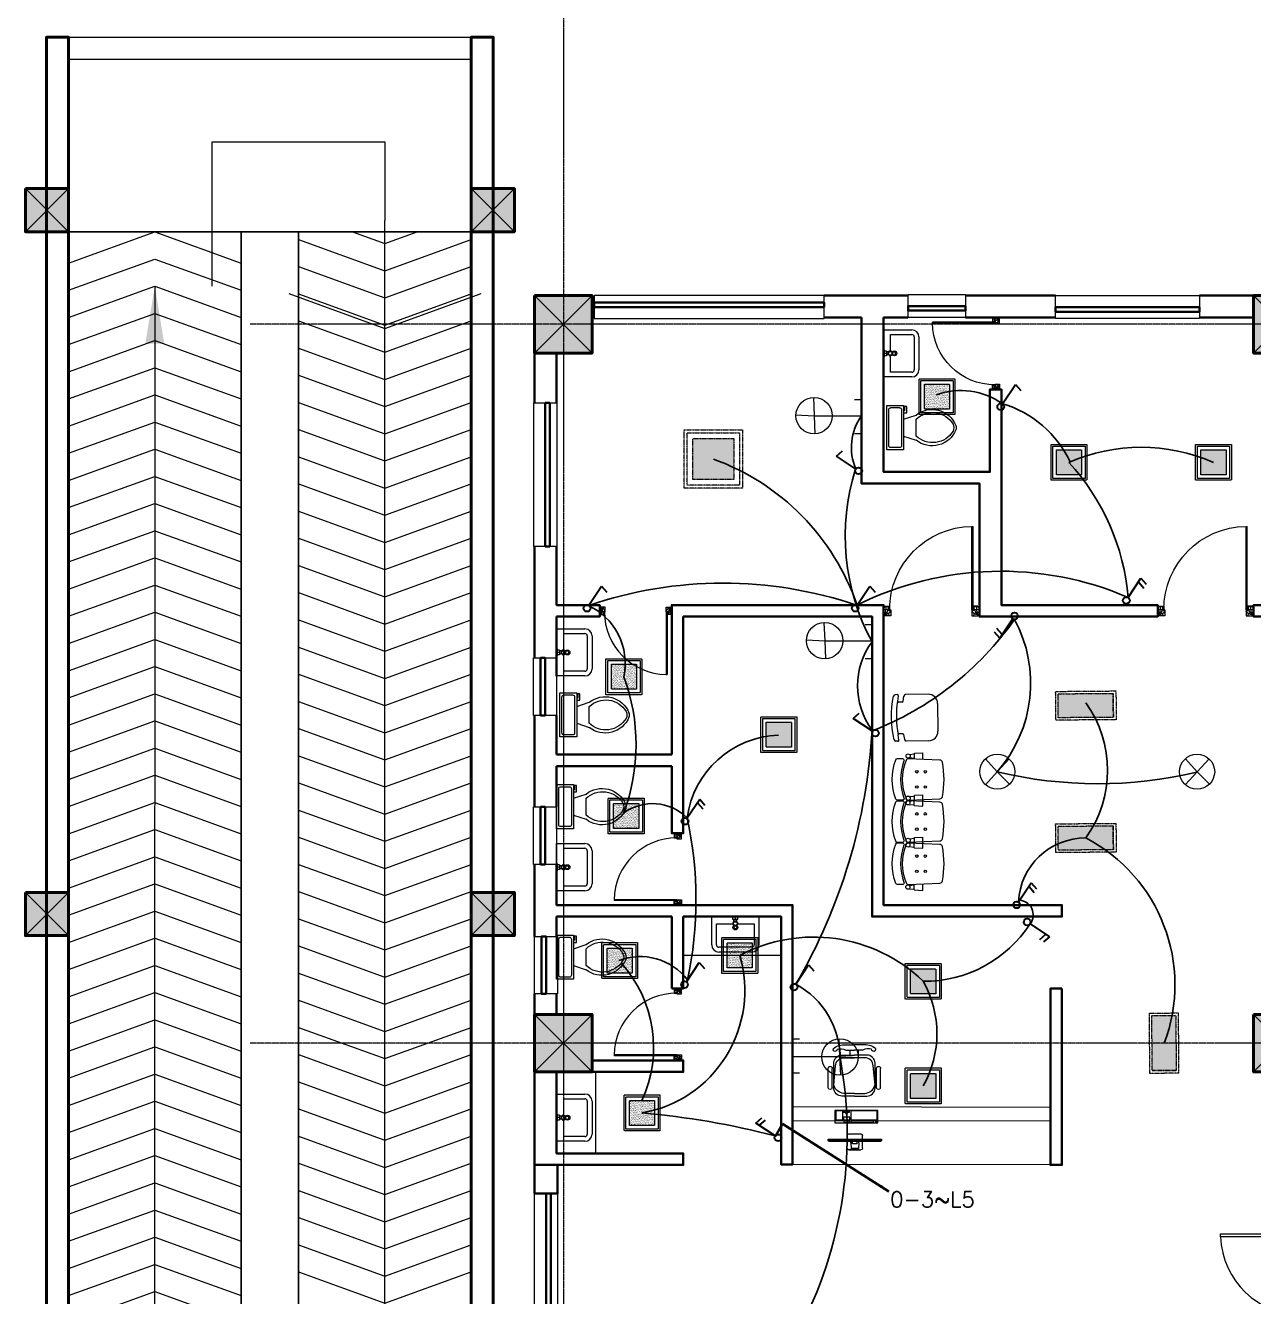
# Model space of a CAD drawing. Header units: millimetres. Extents: x 2402294 to 3337895, y 3394997 to 3969149.
# Drawn here: x 2431779 to 2444590, y 3901981 to 3915243 of the extents above; entities that cross this region are included whole.
import ezdxf

# ---------------------------------------------------------------- set-up
doc = ezdxf.new("R2010")
doc.units = ezdxf.units.MM
doc.header["$MEASUREMENT"] = 0
doc.linetypes.add('CENTER', pattern=[2, 1.25, -0.25, 0.25, -0.25])
for name, color, linetype, lineweight in [('0newfurnture', 30, 'Continuous', 15), ('centreline', 52, 'CENTER', 5), ('Column-0.5', 14, 'Continuous', 50), ('conduit Light & fan City', 30, 'Continuous', 5), ('Dimension- 0.15', 114, 'Continuous', 15), ('door', 41, 'Continuous', 5), ('Door Opening-0.09', 253, 'Continuous', 9), ('Furniture Hospital-0.09', 44, 'Continuous', 9), ('Hatch', 9, 'Continuous', 9), ('hatch-1', 53, 'Continuous', 15), ('Sill Level', 140, 'Continuous', 20), ('stairs', 6, 'Continuous', 25), ('Switches', 173, 'Continuous', 15), ('WALL 0.2', 7, 'Continuous', 20), ('wall 0.4', 7, 'Continuous', 40), ('Wall-0.5', 7, 'Continuous', 50), ('WINDOW', 152, 'Continuous', 30), ('Windows Plan', 152, 'Continuous', 35)]:
    doc.layers.add(name, color=color, linetype=linetype, lineweight=lineweight)
for name, color, linetype in [('1 x 4 recessed', 80, 'CENTER'), ('2 x 11 recessed', 60, 'CENTER'), ('ceilling fan', 3, 'Continuous'), ('emergencylight', 1, 'Continuous'), ('thrtywpanel', 7, 'Continuous'), ('wire powered ups', 3, 'Continuous'), ('Wires', 1, 'Continuous')]:
    doc.layers.add(name, color=color, linetype=linetype)
doc.styles.add('romans', font='romans.shx')
doc.styles.get("Standard").update_dxf_attribs({"font": 'arial.ttf'})
doc.dimstyles.get("Standard").update_dxf_attribs({"dimtxt": 500, "dimasz": 100, "dimexe": 100, "dimexo": 200, "dimgap": 0.09, "dimtad": 0, "dimtoh": 1, "dimdec": 0, "dimzin": 0, "dimdsep": 46, "dimtxsty": 'Standard', "dimblk": 'DOT', "dimcen": 0, "dimclrd": 256, "dimclre": 256, "dimclrt": 256, "dimadec": 0, "dimazin": 0, "dimtfac": 1, "dimtdec": 0, "dimtofl": 0, "dimtmove": 0, "dimatfit": 3, "dimfxl": 1, "dimtolj": 1, "dimtzin": 0, "dimlwd": -1, "dimlwe": -1, "dimarcsym": 1})

# ---------------------------------------------------------------- blocks, each defined once
blk = doc.blocks.new('MAIN DOOR')
at = {"layer": 'door', "ltscale": 1000}
for points in [[(2313.47, 188.53), (2347.4, 188.53), (2347.4, 187.28), (2313.47, 187.28)], [(2381.32, 188.53), (2348.88, 188.53), (2348.88, 187.28), (2381.32, 187.28)]]:
    blk.add_lwpolyline(points, close=True, dxfattribs=at)
for points in [[(2346.08, 190.6), (2346.08, 188.53)], [(2348.88, 188.12), (2347.4, 188.12), (2347.4, 188.53), (2346.08, 188.53), (2346.08, 190.6), (2350.2, 190.6)], [(2347.4, 188.12), (2348.88, 188.12), (2348.88, 188.53), (2350.2, 188.53), (2350.2, 190.6), (2346.08, 190.6)], [(2350.2, 190.6), (2350.2, 188.53)], [(2313.41, 120.66), (2347.33, 120.66), (2347.33, 121.91), (2313.41, 121.91), (2313.41, 120.66)], [(2348.82, 121.07), (2347.33, 121.07), (2347.33, 120.66), (2346.01, 120.66), (2346.01, 118.6), (2350.14, 118.6)], [(2347.33, 121.07), (2348.82, 121.07), (2348.82, 120.66), (2350.14, 120.66), (2350.14, 118.6), (2346.01, 118.6)], [(2346.01, 118.6), (2346.01, 120.66)], [(2381.26, 120.66), (2348.82, 120.66), (2348.82, 121.91), (2381.26, 121.91), (2381.26, 120.66)], [(2350.14, 118.6), (2350.14, 120.66)]]:
    blk.add_lwpolyline(points, dxfattribs=at)
at = {"layer": 'Door Opening-0.09', "ltscale": 1000}
for centre, radius, start, end in [((2347.4, 188.53), 33.94, 182.1168, 357.8826), ((2347.33, 120.66), 33.95, 2.1167, 177.8826)]:
    blk.add_arc(centre, radius, start, end, dxfattribs=at)
at = {"layer": 'WINDOW', "ltscale": 5}
blk.add_line((2350.14, 190.6), (2350.14, 190.6), dxfattribs=at)
blk = doc.blocks.new("door 3'3")
at = {"layer": 'door'}
for p, q in [((82769.36, -31237.4), (82769.36, -31203.37)), ((82769.84, -31203.37), (82769.36, -31203.37)), ((82769.84, -31237.4), (82769.84, -31203.37))]:
    blk.add_line(p, q, dxfattribs=at)
at = {"layer": 'door', "ltscale": 80}
for points in [[(82769.84, -31239.84), (82767.36, -31239.84), (82767.36, -31239.37), (82766.88, -31239.37), (82766.88, -31236.38), (82767.36, -31236.38), (82767.36, -31235.91), (82769.36, -31235.91), (82769.36, -31237.4), (82769.84, -31237.4)], [(82802.93, -31239.84), (82805.41, -31239.84), (82805.41, -31239.37), (82805.88, -31239.37), (82805.88, -31236.38), (82805.41, -31236.38), (82805.41, -31235.91), (82803.4, -31235.91), (82803.4, -31237.4), (82802.93, -31237.4)]]:
    blk.add_lwpolyline(points, close=True, dxfattribs=at)
blk.add_arc((82769.36, -31237.4), 34.04, 0, 89.2047, dxfattribs=at)
at = {"layer": 'Hatch'}
for centre, radius, start, end in [((82768.07, -31239.12), 3.04, 64.8198, 103.5348), ((82757.2, -31236.2), 10.64, 342.6842, 1.6014), ((82764.36, -31235.92), 4.57, 311.0325, 0.2101), ((82804.7, -31239.12), 3.04, 76.4652, 115.1802), ((82808.41, -31235.92), 4.57, 179.7899, 228.9675), ((82815.57, -31236.2), 10.64, 178.3986, 197.3158), ((82767.7, -31239.85), 2.68, 36.7582, 107.5329), ((82767.27, -31240.34), 1.96, 14.7681, 101.3525), ((82767.3, -31236.13), 3.25, 271.0473, 321.5319), ((82805.07, -31239.85), 2.68, 72.4671, 143.2418), ((82805.47, -31236.13), 3.25, 218.4681, 268.9527), ((82805.49, -31240.34), 1.96, 78.6475, 165.2319)]:
    blk.add_arc(centre, radius, start, end, dxfattribs=at)
blk = doc.blocks.new('Toilet - top')
at = {"layer": 'Furniture Hospital-0.09'}
for p, q in [((9.5, -6), (9.5, -2)), ((-10, -8.5), (-8, -8.5)), ((-10, -9.5), (-10, -8.5)), ((-7, -9.5), (-10, -9.5)), ((-8, -8.5), (-8, -8)), ((-7, -8), (-7, -9.5)), ((-4, -8), (-6, -14)), ((4, -8), (6, -14)), ((4, -14), (-4, -14))]:
    blk.add_line(p, q, dxfattribs=at)
blk.add_lwpolyline([(10.5, -8), (10.5, 0), (-10.5, 0), (-10.5, -8)], close=True, dxfattribs=at)
for points in [[(-9.5, -2), (-9.5, -6)], [(8.5, -1), (-8.5, -1)], [(-8.5, -7), (8.5, -7)]]:
    blk.add_lwpolyline(points, dxfattribs=at)
for centre, radius, start, end in [((-8.62, -1.88), 0.884, 81.8699, 188.1301), ((-8.62, -6.12), 0.884, 171.8699, 278.1301), ((8.62, -1.88), 0.884, 351.8699, 98.1301), ((8.62, -6.12), 0.884, 261.8699, 8.1301), ((3.52, -21.58), 12.17, 141.46911, 247.97143), ((4.2, -21.82), 11.33, 136.36773, 238.94682), ((-3.52, -21.58), 12.17, 292.02843, 38.53071), ((-4.2, -21.82), 11.33, 301.05301, 43.63209), ((0, -27.88), 4, 245.73182, 294.26817), ((0, -29), 4, 254.86053, 285.13947)]:
    blk.add_arc(centre, radius, start, end, dxfattribs=at)
blk = doc.blocks.new('TAP')
at = {"layer": 'Furniture Hospital-0.09', "linetype": 'Continuous'}
for p, q in [((0, 38), (0, -38)), ((5, 38), (0, 38)), ((5, 38), (5, -38)), ((30, 25), (5, 25)), ((30, 0), (5, 0)), ((30, 25), (30, -25)), ((56, 16), (30, 16)), ((51, 7), (48, 8)), ((59, 19), (57, 22)), ((73, 24), (73, 27)), ((88, 20), (89, 22)), ((97, 15), (125, 12)), ((97, 8), (100, 9)), ((5, -38), (0, -38)), ((30, -25), (5, -25)), ((56, -16), (30, -16)), ((51, -8), (48, -9)), ((60, -20), (58, -22)), ((74, -24), (74, -27)), ((88, -19), (90, -22)), ((97, -7), (100, -8)), ((97, -15), (125, -12))]:
    blk.add_line(p, q, dxfattribs=at)
for radius in [21.2, 19.7]:
    blk.add_circle((74, 0), radius, dxfattribs=at)
for centre, radius, start, end in [((74, 0), 27.2, 163.0512, 199.0512), ((74, 0), 24.2, 127.0512, 163.0512), ((74, 0), 27.2, 91.0512, 127.0512), ((74, 0), 24.2, 55.0512, 91.0512), ((74, 0), 27.2, 19.0512, 55.0512), ((74, 0), 24.2, 343.0512, 19.0512), ((95, 0), 32.6, 337.45, 22.55), ((74, 0), 24.2, 199.0512, 235.0512), ((74, 0), 27.2, 235.0512, 271.0512), ((74, 0), 24.2, 271.0512, 307.0512), ((74, 0), 27.2, 307.0512, 343.0512)]:
    blk.add_arc(centre, radius, start, end, dxfattribs=at)
blk = doc.blocks.new('A$C2C054FB4')
at = {"layer": 'Furniture Hospital-0.09'}
for p, q in [((-375, -169), (-375, 181)), ((-325, -169), (-325, 181)), ((-300, 256), (0, 256)), ((-300, 206), (-75, 206)), ((-75, 206), (-75, 30)), ((0, 256), (0, -244)), ((-75, -18), (-75, -194)), ((-75, -194), (-300, -194)), ((0, -244), (-300, -244))]:
    blk.add_line(p, q, dxfattribs=at)
at = {"layer": 'Furniture Hospital-0.09', "ltscale": 30}
blk.add_circle((-115, 6), 26, dxfattribs=at)
at = {"layer": 'Furniture Hospital-0.09'}
for centre, radius, start, end in [((-300, 181), 75, 90, 180), ((-300, 181), 25, 90, 180), ((-300, -169), 75, 180, 270), ((-300, -169), 25, 180, 270)]:
    blk.add_arc(centre, radius, start, end, dxfattribs=at)
at = {"layer": 'Furniture Hospital-0.09', "rotation": 180}
blk.add_blockref('TAP', (0, 6), dxfattribs=at)
blk = doc.blocks.new('_Dot')
at = {"color": 0, "linetype": 'ByBlock', "lineweight": -2}
blk.add_line((-0.5, 0), (-1, 0), dxfattribs=at)
at = {"color": 0, "linetype": 'ByBlock', "lineweight": -3, "const_width": 0.5}
blk.add_lwpolyline([(-0.25, 0, 1), (0.25, 0, 1)], format="xyb", close=True, dxfattribs=at)
blk = doc.blocks.new('2ft column')
at = {"layer": 'Hatch', "ltscale": 5}
h = blk.add_hatch(color=256, dxfattribs=at)
h.dxf.hatch_style = 1
h.paths.add_polyline_path([(2207385, 4176559), (2207985, 4176559), (2207985, 4175959), (2207385, 4175959)])
at = {"layer": 'Column-0.5', "ltscale": 5}
blk.add_lwpolyline([(2207385, 4176559), (2207985, 4176559), (2207985, 4175959), (2207385, 4175959)], close=True, dxfattribs=at)
at = {"layer": 'Defpoints', "ltscale": 5}
for points in [[(2207985, 4176559), (2207385, 4175959)], [(2207985, 4175959), (2207385, 4176559)]]:
    blk.add_lwpolyline(points, dxfattribs=at)
blk = doc.blocks.new('main grid')
at = {"layer": 'centreline', "ltscale": 5}
for p, q in [((2518911, 4018930), (2518911, 3987284)), ((2559988, 4011172), (2515645, 4011172)), ((2559988, 4003672), (2515645, 4003672))]:
    blk.add_line(p, q, dxfattribs=at)
at = {"layer": 'Hatch'}
for p in [(311226, -165087), (318726, -165087), (311226, -172587), (318726, -172587)]:
    blk.add_blockref('2ft column', p, dxfattribs=at)
blk = doc.blocks.new('BANCAS')
at = {"layer": 'Furniture Hospital-0.09'}
for p, q in [((-0.236, -0.247), (-0.314, -0.247)), ((-0.309, -0.347), (-0.314, -0.247)), ((0.314, -0.25), (0.236, -0.25)), ((0.309, -0.35), (0.314, -0.25)), ((-0.241, -0.347), (-0.309, -0.347)), ((-0.294, -0.405), (-0.3, -0.347)), ((-0.256, -0.405), (-0.25, -0.347)), ((0.309, -0.35), (0.241, -0.35)), ((0.256, -0.409), (0.25, -0.35)), ((0.294, -0.409), (0.3, -0.35))]:
    blk.add_line(p, q, dxfattribs=at)
blk.add_lwpolyline([(0.227, -0.048, 0.346546), (0.203, -0.019, 0.095695), (-0.203, -0.019, 0.346546), (-0.227, -0.048), (-0.244, -0.417, 0.318973), (-0.225, -0.447, 0.193005), (0.225, -0.447, 0.318973), (0.244, -0.417)], format="xyb", close=True, dxfattribs=at)
blk.add_lwpolyline([(-0.245, -0.522), (-0.245, -0.489, -0.522832), (-0.218, -0.471, 0.18), (0.218, -0.471, -0.522832), (0.245, -0.489), (0.245, -0.547, -0.306573), (0.232, -0.565, -0.192782), (-0.232, -0.565, -0.306573), (-0.245, -0.547), (-0.245, -0.504)], format="xyb", dxfattribs=at)
for centre, radius in [((-0.09, -0.22), 0.015), ((0.09, -0.22), 0.015), ((-0.275, -0.422), 0.025), ((-0.09, -0.32), 0.015), ((0.09, -0.32), 0.015), ((0.275, -0.425), 0.025)]:
    blk.add_circle(centre, radius, dxfattribs=at)
blk = doc.blocks.new('A$C72AE6952')
at = {"ltscale": 20, "xscale": 800, "yscale": 800, "zscale": 800, "row_count": 1, "column_count": 3, "row_spacing": 0, "column_spacing": 440.0000000000001}
blk.add_blockref('BANCAS', (-440, 0), dxfattribs=at)
blk = doc.blocks.new('BCHAIR')
at = {"layer": 'Furniture Hospital-0.09'}
for p, q in [((-0.15, 0), (0.15, 0)), ((-0.25, -0.1), (-0.25, -0.342)), ((0.25, -0.1), (0.25, -0.342)), ((-0.179, -0.369), (-0.232, -0.362)), ((-0.17, -0.379), (-0.17, -0.419)), ((0.17, -0.379), (0.17, -0.419)), ((0.179, -0.369), (0.232, -0.362)), ((-0.25, -0.431), (-0.25, -0.454)), ((-0.239, -0.421), (-0.181, -0.429)), ((0.239, -0.421), (0.181, -0.429)), ((0.25, -0.431), (0.25, -0.454))]:
    blk.add_line(p, q, dxfattribs=at)
for centre, radius, start, end in [((-0.15, -0.1), 0.1, 90, 180), ((0.15, -0.1), 0.1, 360, 90), ((-0.23, -0.342), 0.02, 180, 262.875), ((-0.18, -0.379), 0.01, 0, 82.875), ((0.18, -0.379), 0.01, 97.125, 180), ((0.23, -0.342), 0.02, 277.125, 360), ((-0.24, -0.431), 0.01, 82.875, 180), ((-0.23, -0.454), 0.02, 180, 257.4986), ((0, 0.583), 1.083, 257.4986, 282.5014), ((-0.18, -0.419), 0.01, 262.875, 0), ((0, 0.594), 1.039, 259.9886, 280.0345), ((0.18, -0.419), 0.01, 180, 277.125), ((0.23, -0.454), 0.02, 282.5014, 0), ((0.24, -0.431), 0.01, 0, 97.125)]:
    blk.add_arc(centre, radius, start, end, dxfattribs=at)
blk = doc.blocks.new('desk')
at = {"layer": 'Furniture Hospital-0.09', "lineweight": 0}
for p, q in [((82779.05, -33204.54), (82778.82, -33204.74)), ((82778.82, -33226.13), (82778.82, -33204.74)), ((82775.92, -33212.3), (82778.82, -33212.3)), ((82779.63, -33212.3), (82781.02, -33212.3)), ((82778.08, -33213.81), (82775.81, -33213.97)), ((82775.81, -33214.25), (82775.92, -33214.25)), ((82775.81, -33214.27), (82775.9, -33214.27)), ((82775.81, -33216.59), (82775.9, -33216.59)), ((82775.81, -33216.61), (82775.92, -33216.61)), ((82778.08, -33217.05), (82775.81, -33216.89)), ((82775.92, -33218.56), (82778.82, -33218.56)), ((82777.66, -33214.44), (82778.55, -33214.44)), ((82777.66, -33214.46), (82777.66, -33214.44)), ((82777.66, -33214.46), (82778.82, -33214.46)), ((82777.66, -33216.4), (82778.82, -33216.4)), ((82777.66, -33216.43), (82777.66, -33216.4)), ((82777.66, -33216.43), (82778.55, -33216.43)), ((82777.78, -33216.4), (82777.78, -33214.46)), ((82779.63, -33218.56), (82781.02, -33218.56)), ((82778.82, -33226.13), (82779.05, -33226.32))]:
    blk.add_line(p, q, dxfattribs=at)
at = {"layer": 'Furniture Hospital-0.09', "lineweight": 0, "ltscale": 100}
for p, q in [((82786.19, -33223.54), (82786.19, -33206.09)), ((82786.19, -33206.09), (82791.32, -33206.09)), ((82786.51, -33207.8), (82787.14, -33207.8)), ((82786.51, -33217.09), (82786.51, -33207.8)), ((82786.57, -33206.96), (82786.57, -33206.39)), ((82786.57, -33206.39), (82787.14, -33206.39)), ((82787.14, -33206.96), (82786.57, -33206.96)), ((82787.14, -33206.39), (82787.14, -33206.96)), ((82787.14, -33207.8), (82787.14, -33217.09)), ((82787.44, -33217.12), (82787.44, -33206.33)), ((82787.44, -33206.33), (82791.11, -33206.33)), ((82791.11, -33206.33), (82791.11, -33217.12)), ((82791.32, -33206.09), (82791.32, -33223.54)), ((82787.14, -33217.09), (82786.51, -33217.09)), ((82786.54, -33219.95), (82786.54, -33217.6)), ((82786.54, -33217.6), (82787.14, -33217.6)), ((82787.14, -33217.6), (82787.14, -33219.95)), ((82791.11, -33217.12), (82787.44, -33217.12)), ((82787.5, -33220.04), (82787.5, -33217.45)), ((82787.5, -33217.45), (82788.59, -33217.45)), ((82788.59, -33217.45), (82788.59, -33220.04)), ((82790.03, -33219.2), (82790.03, -33218.45)), ((82790.03, -33218.45), (82790.54, -33218.45)), ((82790.54, -33217.57), (82790.99, -33217.57)), ((82790.54, -33218.45), (82790.54, -33217.57)), ((82790.99, -33217.57), (82790.99, -33220.07)), ((82791.32, -33223.54), (82786.19, -33223.54)), ((82787.14, -33219.95), (82786.54, -33219.95)), ((82788.59, -33220.04), (82787.5, -33220.04)), ((82787.5, -33223.2), (82787.5, -33220.34)), ((82787.5, -33220.34), (82791.08, -33220.34)), ((82791.08, -33223.2), (82787.5, -33223.2)), ((82790.54, -33219.2), (82790.03, -33219.2)), ((82790.54, -33220.07), (82790.54, -33219.2)), ((82790.99, -33220.07), (82790.54, -33220.07)), ((82791.08, -33220.34), (82791.08, -33223.2))]:
    blk.add_line(p, q, dxfattribs=at)
at = {"layer": 'Furniture Hospital-0.09', "ltscale": 6}
for p, q in [((82800.5, -33204.96), (82808.49, -33204.96)), ((82800.5, -33206.58), (82808.49, -33206.58)), ((82813.91, -33213.95), (82815.89, -33213.95)), ((82813.91, -33217.32), (82815.89, -33217.32)), ((82800.5, -33224.69), (82808.49, -33224.69)), ((82800.5, -33226.31), (82808.49, -33226.31))]:
    blk.add_line(p, q, dxfattribs=at)
at = {"layer": 'Furniture Hospital-0.09', "lineweight": 0}
for points in [[(82779.63, -33226.32), (82779.63, -33204.54), (82779.05, -33204.54), (82779.05, -33226.32), (82779.63, -33226.32)], [(82775.23, -33217.86), (82775.23, -33213)], [(82781.72, -33217.86), (82781.72, -33213)], [(82775.81, -33216.89), (82775.81, -33213.97)], [(82775.9, -33216.59), (82775.9, -33214.27)], [(82775.92, -33216.61), (82775.92, -33214.25)]]:
    blk.add_lwpolyline(points, dxfattribs=at)
at = {"layer": 'Furniture Hospital-0.09', "ltscale": 6}
for points in [[(82797.14, -33215.63), (82797.14, -33210.58, -0.414214), (82800.51, -33207.21), (82810.61, -33207.21, -0.418376), (82813.91, -33210.58), (82813.91, -33215.63)], [(82798.2, -33215.63), (82798.2, -33211.34, -0.28028), (82801.57, -33207.21), (82809.51, -33207.97, -0.418376), (82812.81, -33211.34), (82812.81, -33215.63)], [(82816.29, -33208.59, -0.214578), (82815.89, -33212.17), (82815.89, -33215.63)], [(82816.6, -33207.07, -0.207066), (82818.07, -33212.19), (82818.07, -33215.63)], [(82797.14, -33215.63), (82797.14, -33220.69, 0.414214), (82800.51, -33224.06), (82810.61, -33224.06, 0.418376), (82813.91, -33220.69), (82813.91, -33215.63)], [(82798.2, -33215.63), (82798.2, -33219.93, 0.28028), (82801.57, -33224.06), (82809.51, -33223.3, 0.418376), (82812.81, -33219.93), (82812.81, -33215.63)], [(82816.29, -33222.68, 0.214578), (82815.89, -33219.1), (82815.89, -33215.63)], [(82816.6, -33224.2, 0.207066), (82818.07, -33219.08), (82818.07, -33215.63)]]:
    blk.add_lwpolyline(points, format="xyb", dxfattribs=at)
at = {"layer": 'Furniture Hospital-0.09', "lineweight": 0}
for points in [[(82778.08, -33213.81, -0.263666), (82778.48, -33213.95), (82778.55, -33214.07), (82778.55, -33214.44)], [(82778.08, -33217.05, 0.263666), (82778.48, -33216.91), (82778.55, -33216.79), (82778.55, -33216.43)]]:
    blk.add_lwpolyline(points, format="xyb", dxfattribs=at)
for centre, radius in [((82775.38, -33213.84), 0.0699), ((82775.38, -33214.41), 0.0699), ((82775.38, -33214.99), 0.0699), ((82775.38, -33215.57), 0.0699), ((82775.38, -33216.15), 0.0699), ((82775.38, -33216.73), 0.0699), ((82775.38, -33217.31), 0.0699), ((82775.38, -33217.89), 0.0699), ((82779.34, -33213.98), 0.0463), ((82779.34, -33216.88), 0.0463)]:
    blk.add_circle(centre, radius, dxfattribs=at)
at = {"layer": 'Furniture Hospital-0.09', "ltscale": 6}
for centre, radius, start, end in [((82800.65, -33205.77), 0.824, 100.5781, 259.642), ((82808.49, -33205.77), 0.812, 270, 90), ((82816.19, -33207.78), 0.823, 59.8228, 277.5348), ((82816.19, -33223.49), 0.823, 82.4652, 300.1772), ((82800.65, -33225.5), 0.824, 100.358, 259.4219), ((82808.49, -33225.5), 0.812, 270, 90)]:
    blk.add_arc(centre, radius, start, end, dxfattribs=at)
at = {"layer": 'Furniture Hospital-0.09', "lineweight": 0}
for centre, start, end in [((82775.92, -33213), 90, 180), ((82781.02, -33213), 0, 90), ((82775.92, -33217.86), 180, 270), ((82781.02, -33217.86), 270, 0)]:
    blk.add_arc(centre, 0.695, start, end, dxfattribs=at)
blk = doc.blocks.new('v2')
at = {"layer": 'Sill Level'}
blk.add_lwpolyline([(2448277, 3818910), (2448877, 3818910), (2448877, 3818670), (2448277, 3818670)], close=True, dxfattribs=at)
at = {"layer": 'Windows Plan'}
blk.add_lwpolyline([(2448877, 3818790), (2448277, 3818790), (2448277, 3818743), (2448877, 3818743)], close=True, dxfattribs=at)
blk = doc.blocks.new('w1')
at = {"layer": 'Sill Level'}
blk.add_lwpolyline([(2460641, 3827503), (2460641, 3825103), (2460401, 3825103), (2460401, 3827503)], close=True, dxfattribs=at)
at = {"layer": 'Windows Plan'}
blk.add_lwpolyline([(2460521, 3825103), (2460521, 3827503), (2460473, 3827503), (2460473, 3825103)], close=True, dxfattribs=at)
blk = doc.blocks.new('w2')
at = {"layer": 'Sill Level'}
blk.add_lwpolyline([(2444138, 3818930), (2445638, 3818930), (2445638, 3818690), (2444138, 3818690)], close=True, dxfattribs=at)
at = {"layer": 'Windows Plan'}
blk.add_lwpolyline([(2445638, 3818810), (2444138, 3818810), (2444138, 3818762), (2445638, 3818762)], close=True, dxfattribs=at)
blk = doc.blocks.new('1by1 15w')
at = {"layer": '2 x 11 recessed', "lineweight": 0, "true_color": 0xffffff}
h = blk.add_hatch(dxfattribs=at)
h.set_pattern_fill('DOTS', scale=7.6)
h.set_pattern_definition([(0, (-24150.00014, -28906.40267), (0.2375, 0.475), [0, -0.475])])
h.paths.add_polyline_path([(111699, 133932), (111912, 133932), (111912, 133720), (111699, 133720)])
at = {"layer": '2 x 11 recessed', "lineweight": 0}
for points in [[(111654, 133978), (111958, 133978), (111958, 133674), (111654, 133674)], [(111669, 133963), (111942, 133963), (111942, 133689), (111669, 133689)], [(111699, 133932), (111912, 133932), (111912, 133720), (111699, 133720)]]:
    blk.add_lwpolyline(points, close=True, dxfattribs=at)
blk = doc.blocks.new('36W LED PANEL')
at = {"layer": '2 x 11 recessed', "lineweight": 0, "true_color": 0xffffff, "transparency": 33554664}
h = blk.add_hatch(dxfattribs=at)
h.set_pattern_fill('DOTS', scale=15.2)
h.paths.add_polyline_path([(-213, 213), (213, 213), (213, -213), (-213, -213)])
at = {"layer": '2 x 11 recessed', "lineweight": 0}
for points in [[(-304, 304), (304, 304), (304, -304), (-304, -304)], [(-274, 274), (274, 274), (274, -274), (-274, -274)], [(-213, 213), (213, 213), (213, -213), (-213, -213)]]:
    blk.add_lwpolyline(points, close=True, dxfattribs=at)
blk = doc.blocks.new('2 ft panel')
at = {"layer": '1 x 4 recessed', "lineweight": 0}
h = blk.add_hatch(dxfattribs=at)
h.set_pattern_fill('AR-SAND', color=256, scale=6.25)
h.set_pattern_definition([(37.5, (-417982.219, 97562.351), (-0.39370849, 12.04264856), [0, -9.5, 0, -10.625, 0, -10.15625]), (7.5, (-417982.219, 97562.351), (11.0611044, 17.6384129), [0, -5.125, 0, -8.5625, 0, -3.28125]), (327.5, (-417989.906, 97562.351), (19.46338664, 0.03536908), [0, -3.125, 0, -11.25, 0, -14.6875]), (317.5, (-417989.906, 97562.351), (18.7882913, 5.4854723), [0, -1.5625, 0, -7.375, 0, -8.4375])])
h.paths.add_polyline_path([(287, -125), (287, 125), (-288, 125), (-288, -125)])
at = {"layer": '1 x 4 recessed'}
blk.add_line((287, 125), (287, -125), dxfattribs=at)
at = {"layer": '1 x 4 recessed', "lineweight": 0}
for points in [[(316, -150), (-313, -150), (-313, 150), (316, 150)], [(316, 150), (316, -150)], [(287, -125), (-288, -125), (-288, 125), (287, 125)]]:
    blk.add_lwpolyline(points, dxfattribs=at)
blk = doc.blocks.new('1by1 6w')
at = {"layer": '2 x 11 recessed', "lineweight": 0}
h = blk.add_hatch(dxfattribs=at)
h.set_pattern_fill('AR-SAND', color=256, scale=7.6)
h.set_pattern_definition([(37.5, (-507751.777, 116886.896), (-0.47874952, 14.64386064), [0, -11.552, 0, -12.92, 0, -12.35]), (7.5, (-507751.777, 116886.896), (13.45030296, 21.4483101), [0, -6.232, 0, -10.412, 0, -3.99]), (327.5, (-507761.125, 116886.896), (23.66747815, 0.0430088), [0, -3.8, 0, -13.68, 0, -17.86]), (317.5, (-507761.125, 116886.896), (22.8465622, 6.6703343), [0, -1.9, 0, -8.968, 0, -10.26])])
h.paths.add_polyline_path([(-106, 106), (106, 106), (106, -106), (-106, -106)])
for points in [[(-152, 152), (152, 152), (152, -152), (-152, -152)], [(-137, 137), (137, 137), (137, -137), (-137, -137)], [(-106, 106), (106, 106), (106, -106), (-106, -106)]]:
    blk.add_lwpolyline(points, close=True, dxfattribs=at)
blk = doc.blocks.new('1 WAY')
at = {"layer": 'Switches', "lineweight": 30}
for p, q in [((1.76, 2.13), (6.02, 8.52)), ((6.02, 8.52), (7.78, 6.51))]:
    blk.add_line(p, q, dxfattribs=at)
blk.add_circle((1.13, 1.13), 1.13, dxfattribs=at)
blk = doc.blocks.new('2 WAY')
at = {"layer": 'Switches', "lineweight": 30}
for p, q in [((1.76, 2.13), (6.02, 8.52)), ((6.02, 8.52), (7.78, 6.51)), ((5.27, 7.27), (7.02, 5.26))]:
    blk.add_line(p, q, dxfattribs=at)
blk.add_circle((1.13, 1.13), 1.13, dxfattribs=at)
blk = doc.blocks.new('emergency')
at = {"layer": 'conduit Light & fan City'}
for p, q in [((-122, 136), (0, 0)), ((124, 135), (0, 0)), ((0, 0), (-124, -135)), ((0, 0), (129, -129))]:
    blk.add_line(p, q, dxfattribs=at)
blk.add_circle((0, 0), 183, dxfattribs=at)
blk = doc.blocks.new('wallemergency')
at = {"layer": 'conduit Light & fan City'}
for p, q in [((129, -130), (129, -607)), ((-53, -606), (-53, -537)), ((-53, -606), (289, -607)), ((289, -607), (289, -537))]:
    blk.add_line(p, q, dxfattribs=at)
at = {"layer": 'conduit Light & fan City', "rotation": 314.9259662042996}
blk.add_blockref('emergency', (129, -130), dxfattribs=at)
blk = doc.blocks.new('RAMP23')
at = {"layer": 'Dimension- 0.15', "ltscale": 5}
blk.add_lwpolyline([(2418984, 4012016), (2418984, 4013523), (2420784, 4013523), (2420784, 4012700)], dxfattribs=at)
at = {"layer": 'hatch-1', "color": 4, "lineweight": 0, "ltscale": 5}
for points in [[(2417484, 4012256), (2418384, 4012583), (2419284, 4012256)], [(2420447, 4012583), (2420784, 4012460), (2421122, 4012583)], [(2419884, 4012503), (2420784, 4012177), (2421684, 4012503)], [(2417484, 4011973), (2418384, 4012299), (2419284, 4011973)], [(2419884, 4012220), (2420784, 4011893), (2421684, 4012220)], [(2417484, 4011689), (2418384, 4012016), (2419284, 4011689)], [(2419782, 4011938), (2420784, 4011574), (2421787, 4011938)], [(2419884, 4011936), (2420784, 4011610), (2421684, 4011936)], [(2417484, 4011406), (2418384, 4011732), (2419284, 4011406)], [(2419884, 4011653), (2420784, 4011326), (2421684, 4011653)], [(2417484, 4011122), (2418384, 4011449), (2419284, 4011122)], [(2419884, 4011369), (2420784, 4011043), (2421684, 4011369)], [(2417484, 4010839), (2418384, 4011165), (2419284, 4010839)], [(2419884, 4011086), (2420784, 4010759), (2421684, 4011086)], [(2417484, 4010555), (2418384, 4010882), (2419284, 4010555)], [(2419884, 4010802), (2420784, 4010476), (2421684, 4010802)], [(2417484, 4010272), (2418384, 4010598), (2419284, 4010272)], [(2419884, 4010519), (2420784, 4010192), (2421684, 4010519)], [(2417484, 4009988), (2418384, 4010315), (2419284, 4009988)], [(2419884, 4010235), (2420784, 4009909), (2421684, 4010235)], [(2417484, 4009705), (2418384, 4010031), (2419284, 4009705)], [(2419884, 4009952), (2420784, 4009625), (2421684, 4009952)], [(2417484, 4009421), (2418384, 4009748), (2419284, 4009421)], [(2419884, 4009668), (2420784, 4009342), (2421684, 4009668)], [(2417484, 4009138), (2418384, 4009464), (2419284, 4009138)], [(2419884, 4009385), (2420784, 4009058), (2421684, 4009385)], [(2417484, 4008854), (2418384, 4009181), (2419284, 4008854)], [(2419884, 4009101), (2420784, 4008775), (2421684, 4009101)], [(2417484, 4008571), (2418384, 4008897), (2419284, 4008571)], [(2419884, 4008818), (2420784, 4008491), (2421684, 4008818)], [(2417484, 4008287), (2418384, 4008614), (2419284, 4008287)], [(2419884, 4008534), (2420784, 4008208), (2421684, 4008534)], [(2417484, 4008004), (2418384, 4008330), (2419284, 4008004)], [(2419884, 4008251), (2420784, 4007924), (2421684, 4008251)], [(2417484, 4007721), (2418384, 4008047), (2419284, 4007721)], [(2419884, 4007967), (2420784, 4007641), (2421684, 4007967)], [(2417484, 4007437), (2418384, 4007763), (2419284, 4007437)], [(2419884, 4007684), (2420784, 4007357), (2421684, 4007684)], [(2417484, 4007154), (2418384, 4007480), (2419284, 4007154)], [(2419884, 4007400), (2420784, 4007074), (2421684, 4007400)], [(2417484, 4006870), (2418384, 4007196), (2419284, 4006870)], [(2419884, 4007117), (2420784, 4006791), (2421684, 4007117)], [(2417484, 4006587), (2418384, 4006913), (2419284, 4006587)], [(2419884, 4006833), (2420784, 4006507), (2421684, 4006833)], [(2417484, 4006303), (2418384, 4006629), (2419284, 4006303)], [(2419884, 4006550), (2420784, 4006224), (2421684, 4006550)], [(2417484, 4006020), (2418384, 4006346), (2419284, 4006020)], [(2419884, 4006266), (2420784, 4005940), (2421684, 4006266)], [(2417484, 4005736), (2418384, 4006062), (2419284, 4005736)], [(2419884, 4005983), (2420784, 4005657), (2421684, 4005983)], [(2417484, 4005453), (2418384, 4005779), (2419284, 4005453)], [(2419884, 4005699), (2420784, 4005373), (2421684, 4005699)], [(2417484, 4005169), (2418384, 4005495), (2419284, 4005169)], [(2419884, 4005416), (2420784, 4005090), (2421684, 4005416)], [(2417484, 4004886), (2418384, 4005212), (2419284, 4004886)], [(2419884, 4005132), (2420784, 4004806), (2421684, 4005132)], [(2417484, 4004602), (2418384, 4004928), (2419284, 4004602)], [(2419884, 4004849), (2420784, 4004523), (2421684, 4004849)], [(2417484, 4004319), (2418384, 4004645), (2419284, 4004319)], [(2419884, 4004565), (2420784, 4004239), (2421684, 4004565)], [(2417484, 4004035), (2418384, 4004361), (2419284, 4004035)], [(2419884, 4004282), (2420784, 4003956), (2421684, 4004282)], [(2417484, 4003752), (2418384, 4004078), (2419284, 4003752)], [(2417484, 4003752), (2418384, 4004078), (2419284, 4003752)], [(2419884, 4003998), (2420784, 4003672), (2421684, 4003998)], [(2417484, 4003468), (2418384, 4003794), (2419284, 4003468)], [(2419884, 4003715), (2420784, 4003389), (2421684, 4003715)], [(2417484, 4003185), (2418384, 4003511), (2419284, 4003185)], [(2419884, 4003431), (2420784, 4003105), (2421684, 4003431)], [(2417484, 4002901), (2418384, 4003228), (2419284, 4002901)], [(2419884, 4003148), (2420784, 4002822), (2421684, 4003148)], [(2417484, 4002618), (2418384, 4002944), (2419284, 4002618)], [(2419884, 4002864), (2420784, 4002538), (2421684, 4002864)], [(2417484, 4002334), (2418384, 4002661), (2419284, 4002334)], [(2419884, 4002581), (2420784, 4002255), (2421684, 4002581)], [(2417484, 4002051), (2418384, 4002377), (2419284, 4002051)], [(2419884, 4002298), (2420784, 4001971), (2421684, 4002298)], [(2417484, 4001767), (2418384, 4002094), (2419284, 4001767)], [(2419884, 4002014), (2420784, 4001688), (2421684, 4002014)], [(2417484, 4001484), (2418384, 4001810), (2419284, 4001484)], [(2419884, 4001731), (2420784, 4001404), (2421684, 4001731)], [(2417484, 4001200), (2418384, 4001527), (2419284, 4001200)]]:
    blk.add_lwpolyline(points, dxfattribs=at)
at = {"layer": 'stairs', "ltscale": 5}
for points in [[(2417484, 4012583), (2421684, 4012583)], [(2419284, 3996313), (2419284, 4012583)], [(2419884, 3996313), (2419884, 4012583)]]:
    blk.add_lwpolyline(points, dxfattribs=at)
at = {"layer": 'WALL 0.2', "ltscale": 5}
for points in [[(2417484, 4014613), (2421684, 4014613)], [(2417484, 4014383), (2421684, 4014383)]]:
    blk.add_lwpolyline(points, dxfattribs=at)
at = {"layer": 'Wall-0.5', "ltscale": 5}
for points in [[(2417254, 3996768), (2417484, 3996768), (2417484, 4014613), (2417254, 4014613)], [(2421684, 3996768), (2421914, 3996768), (2421914, 4014613), (2421684, 4014613)]]:
    blk.add_lwpolyline(points, close=True, dxfattribs=at)
at = {"layer": 'Hatch', "xscale": 0.75, "yscale": 0.75, "zscale": 0.75}
for p in [(761496, 880614), (766146, 880614), (761496, 873271), (766146, 873271)]:
    blk.add_blockref('2ft column', p, dxfattribs=at)
at = {"layer": 'Dimension- 0.15', "ltscale": 5}
for points, override in [([(2420784, 3996301), (2420784, 4012700)], {"dimasz": 600, "dimfxl": 500, "dimfxlon": 1}), ([(2418384, 4012016), (2418380, 3996313)], {"dimasz": 600, "dimgap": 0.09, "dimtad": 0, "dimfxl": 500, "dimfxlon": 1})]:
    blk.add_leader(points, dimstyle='Standard', override=override, dxfattribs=at)

msp = doc.modelspace()

# ---------------------------------------------------------------- linework, layer by layer
at = {"layer": 'centreline', "ltscale": 5}
for p, q in [((2437390.3, 3919883.3), (2437390.3, 3911825.2)), ((2437390.3, 3909195.2), (2437390.3, 3908455.7)), ((2437390.3, 3908280.1), (2437390.3, 3906862.2)), ((2437390.3, 3906487.4), (2437390.3, 3905730.9)), ((2437390.3, 3905314.1), (2437390.3, 3905292.2))]:
    msp.add_line(p, q, dxfattribs=at)
at = {"layer": 'Furniture Hospital-0.09'}
for p, q in [((2442471.2, 3903955.2), (2439782, 3903959.3)), ((2439782, 3903819.7), (2442470.3, 3903815.2)), ((2442470.3, 3903355.2), (2439782, 3903359.3))]:
    msp.add_line(p, q, dxfattribs=at)
for points in [[(2439662, 3905945.2), (2439662, 3905538.3), (2438640.3, 3905538.3), (2438640.3, 3905945.2)], [(2437320.3, 3904325.2), (2437727.1, 3904325.2), (2437727.1, 3903475.2), (2437320.3, 3903475.2)]]:
    msp.add_lwpolyline(points, close=True, dxfattribs=at)
at = {"layer": 'wall 0.4', "ltscale": 5}
for points in [[(2440110.3, 3912425.2), (2440985.3, 3912425.2)], [(2441585.3, 3912425.2), (2442525.3, 3912425.2)], [(2444025.3, 3912425.2), (2444590.3, 3912425.2)], [(2440110.3, 3912195.2), (2440500.3, 3912195.2)], [(2440730.3, 3912195.2), (2440730.3, 3910585.2), (2441840.3, 3910585.2), (2441840.3, 3911445.2), (2441960.3, 3911445.2), (2441960.3, 3909195.2), (2443590.3, 3909195.2), (2443590.3, 3909075.2), (2441730.3, 3909075.2), (2441730.3, 3910465.2), (2440500.3, 3910465.2), (2440500.3, 3912195.2)], [(2440730.3, 3912195.2), (2440985.3, 3912195.2)], [(2441585.3, 3912195.2), (2442525.3, 3912195.2)], [(2444025.3, 3912195.2), (2444590.3, 3912195.2)], [(2437090.3, 3911825.2), (2437090.3, 3911305)], [(2437320.3, 3911825.2), (2437320.3, 3911305)], [(2437090.3, 3909805), (2437090.3, 3908644.9)], [(2437320.3, 3909805), (2437320.3, 3909195.2)], [(2437320.3, 3909195.2), (2437770.3, 3909195.2), (2437770.3, 3909075.2), (2437320.3, 3909075.2)], [(2438520.3, 3907635.2), (2438520.3, 3909195.2), (2440730.3, 3909195.2), (2440730.3, 3906065.2), (2442590.3, 3906065.2), (2442590.3, 3905945.2), (2440610.3, 3905945.2), (2440610.3, 3909075.2), (2438640.3, 3909075.2)], [(2444960.3, 3909075.2), (2444590.3, 3909075.2), (2444590.3, 3909195.2), (2444960.3, 3909195.2)], [(2437320.3, 3909075.2), (2437320.3, 3908455.7)], [(2438640.3, 3909075.2), (2438640.3, 3906815.2), (2438520.3, 3906815.2), (2438520.3, 3907515.2)], [(2437090.3, 3908044.9), (2437090.3, 3907090.2)], [(2437320.3, 3908044.9), (2437320.3, 3907635.2)], [(2438520.3, 3907635.2), (2437320.3, 3907635.2)], [(2437320.3, 3907515.2), (2437320.3, 3907090.2)], [(2438520.3, 3907515.2), (2437320.3, 3907515.2)], [(2437090.3, 3906490.2), (2437090.3, 3905738.8)], [(2437320.3, 3906497.7), (2437320.3, 3906065.2), (2439782, 3906065.2), (2439782, 3903359.3), (2439662, 3903359.3), (2439662, 3905945.2), (2438640.3, 3905945.2)], [(2437320.3, 3905945.2), (2437320.3, 3905738.8)], [(2438520.3, 3905945.2), (2437320.3, 3905945.2)], [(2438520.3, 3905195.2), (2438640.3, 3905195.2), (2438640.3, 3905945.2)], [(2438520.3, 3905195.2), (2438520.3, 3905945.2)], [(2437090.3, 3905138.8), (2437090.3, 3903355.2)], [(2437320.3, 3905138.8), (2437320.3, 3904925.2)], [(2437690.3, 3904325.2), (2438640.3, 3904325.2), (2438640.3, 3904445.2), (2437690.3, 3904445.2)], [(2437090.3, 3903355.2), (2438640.3, 3903355.2), (2438640.3, 3903475.2), (2437320.3, 3903475.2), (2437320.3, 3904325.2)], [(2437320.3, 3904325.2), (2437320.3, 3903475.2)]]:
    msp.add_lwpolyline(points, dxfattribs=at)
for points in [[(2442590.3, 3905195.2), (2442590.3, 3903355.2), (2442470.3, 3903355.2), (2442470.3, 3905195.2)], [(2437090.3, 3903355.2), (2437330.3, 3903355.2), (2437330.3, 3903055.2), (2437090.3, 3903055.2)]]:
    msp.add_lwpolyline(points, close=True, dxfattribs=at)
at = {"layer": 'wire powered ups', "ltscale": 5}
for centre, radius, start, end in [((2440966.8, 3910840.5), 571.8, 144.67691, 203.15017), ((2442638.2, 3909914.6), 2308.1, 162.30544, 208.52482), ((2439429.1, 3910922), 3261.1, 291.23649, 324.88385), ((2440864.7, 3908380.8), 1400.1, 318.68355, 28.3709), ((2441224.6, 3908353.9), 766.5, 143.2667, 216.7333), ((2434726.5, 3908210.8), 5892.3, 329.73703, 356.93236), ((2442963.5, 3911798.9), 4466.9, 256.44037, 283.40135), ((2439380.6, 3904453.8), 899.7, 0.06084, 61.07563), ((2435960.7, 3903668.5), 4390.5, 330.57126, 10.31605)]:
    msp.add_arc(centre, radius, start, end, dxfattribs=at)
at = {"layer": 'Wires', "ltscale": 5}
for centre, radius, start, end in [((2441534.3, 3910666.6), 767.1, 55.14048, 109.25204), ((2441646.4, 3910205), 1138.9, 25.21817, 73.3483), ((2443418.3, 3908957.2), 1885, 66.4253, 113.5747), ((2438110.1, 3908388.8), 2479.3, 18.98018, 70.0673), ((2440898.8, 3909070.7), 2392.3, 4.90657, 42.43416), ((2441954.8, 3906190.6), 3358.3, 66.71551, 116.53155), ((2439055.6, 3905079.6), 4344.9, 71.30251, 108.80165), ((2437366.9, 3908585.7), 669.1, 348.12503, 66.25075), ((2436114.5, 3907741.1), 2034, 339.42082, 20.33887), ((2441856.7, 3907470.6), 1210.4, 324.39831, 35.60169), ((2439666.5, 3906845.1), 993.4, 91.75721, 172.43744), ((2438320.6, 3906609.6), 514.4, 45.40163, 125.93355), ((2434747.2, 3906119.9), 4026.6, 348.02522, 12.27356), ((2442835.4, 3906068), 698, 89.55584, 177.48622), ((2442042.9, 3905234.8), 1726.6, 339.32404, 62.47351), ((2442136.8, 3905962.9), 154.8, 322.8828, 89.08917), ((2441151.7, 3906595.6), 1325.2, 269.68269, 326.77482), ((2440001, 3904083.5), 1648.1, 46.07225, 117.87777), ((2438193.6, 3904909.7), 618.9, 37.27061, 111.2706), ((2437987.9, 3905173.2), 1295.6, 279.89648, 16.45813), ((2437019.6, 3904580.2), 1312.7, 335.12876, 42.09922), ((2440172.8, 3904724.6), 1114.4, 330.67202, 29.32798), ((2437488, 3895555.4), 8372.8, 75.3984, 85.04893)]:
    msp.add_arc(centre, radius, start, end, dxfattribs=at)

# ---------------------------------------------------------------- block references
at = {"layer": '0newfurnture', "ltscale": 5}
msp.add_blockref('main grid', (-81520.5, -99046.7), dxfattribs=at)
at = {"layer": '1 x 4 recessed', "xscale": 1.232584708463633, "yscale": 1.232584708463633, "zscale": 1.232584708463633}
for name, p in [('1by1 6w', (2441288, 3911370.4)), ('1by1 15w', (2304854.6, 3745733.1)), ('1by1 15w', (2306362.4, 3745733.1)), ('1by1 6w', (2438021.7, 3908448)), ('1by1 15w', (2301828.6, 3742891.4)), ('1by1 6w', (2438045.4, 3906995.2)), ('1by1 6w', (2437977.4, 3905486.4)), ('1by1 6w', (2439230.4, 3905540.3)), ('1by1 15w', (2303334.5, 3740318.6)), ('1by1 15w', (2303334.5, 3739226.9)), ('1by1 6w', (2438210.6, 3903897))]:
    msp.add_blockref(name, p, dxfattribs=at)
at = {"layer": '1 x 4 recessed'}
for p, rotation in [((2442839.9, 3908147.3), 0.4480127828097937), ((2442839.9, 3906765.7), 0.4480127828097937), ((2443656.1, 3904626.2), 270.4480127828098)]:
    msp.add_blockref('2 ft panel', p, dxfattribs=dict(at, rotation=rotation))
at = {"layer": 'ceilling fan', "lineweight": -3, "xscale": 31.30765159497629, "yscale": 31.30765159497629, "zscale": 31.30765159497629}
for name, p in [('1 WAY', (2441917.8, 3911229.4)), ('1 WAY', (2437601.1, 3909127.5)), ('1 WAY', (2440399.1, 3909127.5)), ('2 WAY', (2443227.3, 3909208.6)), ('2 WAY', (2438623.9, 3906904.9)), ('2 WAY', (2442083.2, 3906032)), ('1 WAY', (2438619.1, 3905199.7)), ('1 WAY', (2439760.8, 3905174.6))]:
    msp.add_blockref(name, p, dxfattribs=at)
for name, p, rotation in [('1 WAY', (2440506, 3910561.1), 90), ('2 WAY', (2442131.9, 3909116.7), 180), ('1 WAY', (2440680.9, 3907824.8), 90), ('2 WAY', (2442193.6, 3905924.5), 270), ('2 WAY', (2439665.4, 3903602.8), 90)]:
    msp.add_blockref(name, p, dxfattribs=dict(at, rotation=rotation))
at = {"layer": 'Door Opening-0.09'}
for name, p, xscale, yscale, zscale, rotation in [("door 3'3", (1841133.6, 5503976.8), -19.23210694816937, 19.23210694816937, 19.23210694816937, 90), ("door 3'3", (4030301.9, 3308365), 19.23210694816937, 19.23210694816937, 19.23210694816937, 180), ("door 3'3", (1837813.6, 2314283.5), 19.23210694816937, 19.23210694816937, 19.23210694816937, 90.00000000000001), ("door 3'3", (1837813.6, 2312663.5), 19.23210694816937, 19.23210694816937, 19.23210694816937, 90.00000000000001), ('MAIN DOOR', (2503774.6, 3905703.8), 24.99999476371197, 24.99999476371197, 24.99999476371197, 180.049735942377)]:
    msp.add_blockref(name, p, dxfattribs=dict(at, xscale=xscale, yscale=yscale, zscale=zscale, rotation=rotation))
at = {"layer": 'Door Opening-0.09', "xscale": -25.55555555555556, "yscale": 25.55555555555556, "zscale": 25.55555555555556}
for p in [(4556880.7, 4707436.4), (4559740.7, 4707436.4)]:
    msp.add_blockref("door 3'3", p, dxfattribs=at)
at = {"layer": 'emergencylight', "xscale": 1.0368, "yscale": 1.0368, "zscale": 1.0368}
for p, rotation in [((2439871.5, 3911037.8), 89.99999999999984), ((2439981.5, 3908690.1), 89.99999999999984), ((2440410.8, 3904615.2), 269.9999999999998)]:
    msp.add_blockref('wallemergency', p, dxfattribs=dict(at, rotation=rotation))
at = {"layer": 'emergencylight'}
for p in [(2441916.2, 3907456.5), (2444001.5, 3907456.5)]:
    msp.add_blockref('emergency', p, dxfattribs=at)
at = {"layer": 'Furniture Hospital-0.09'}
for name, p, xscale, yscale, zscale, rotation in [('A$C2C054FB4', (2440730.3, 3911827.8), 0.9842520018725999, 0.9842520018725999, 0.9842520018725999, 180), ('Toilet - top', (2440763.9, 3911047.1), -21.93575057202424, 21.93575057202424, 21.93575057202424, 90), ('A$C2C054FB4', (2437320.3, 3908707.8), 0.9842520018725999, 0.9842520018725999, 0.9842520018725999, 180), ('Toilet - top', (2437353.9, 3908049.7), -21.93575057202424, 21.93575057202424, 21.93575057202424, 90), ('A$C72AE6952', (2441360.8, 3906889.6), 1.107692350907673, 1.107692350907673, 1.107692306891935, 270), ('Toilet - top', (2437320.3, 3907092.5), -21.93575057202424, 21.93575057202424, 21.93575057202424, 90), ('A$C2C054FB4', (2437320.3, 3906466.8), 0.9842520018725999, 0.9842520018725999, 0.9842520018725999, 180), ('A$C2C054FB4', (2439190.4, 3905945.2), 0.9842520018725999, 0.9842520018725999, 0.9842520018725999, 89.99999999999999), ('Toilet - top', (2437320.3, 3905522.5), -21.93575057202424, 21.93575057202424, 21.93575057202424, 90), ('desk', (3289270, 1788145.2), -25.55555555555556, 25.55555555555556, 25.55555555555556, 270), ('A$C2C054FB4', (2437320.3, 3903853.6), 0.9842520018725999, 0.9842520018725999, 0.9842520018725999, 180)]:
    msp.add_blockref(name, p, dxfattribs=dict(at, xscale=xscale, yscale=yscale, zscale=zscale, rotation=rotation))
at = {"layer": 'Furniture Hospital-0.09', "color": 8, "linetype": 'Continuous', "xscale": 971.1111111110954, "yscale": 971.1111111110954, "zscale": 971.1111111110954, "rotation": 270.8219194309884}
msp.add_blockref('BCHAIR', (2441296, 3908024.3), dxfattribs=at)
at = {"layer": 'thrtywpanel'}
msp.add_blockref('36W LED PANEL', (2438955.4, 3910719.6), dxfattribs=at)
at = {"layer": 'wall 0.4'}
for name, p in [('RAMP23', (14744.7, -99492.7)), ('v2', (-7291.3, 93524.7)), ('w2', (-1612.5, 93494.8))]:
    msp.add_blockref(name, p, dxfattribs=at)
at = {"layer": 'wall 0.4', "xscale": -1, "rotation": 90}
msp.add_blockref('w1', (6265213.2, 6372826.2), dxfattribs=at)
at = {"layer": 'wall 0.4'}
for name, p, rotation in [('w2', (6256010.7, 1465667.2), 90), ('v2', (-1381590.2, 6356921.5), 270), ('v2', (-1381590.2, 6355366.8), 270), ('v2', (-1381580.2, 6354015.5), 270), ('w2', (6256020.7, 1457417.4), 90)]:
    msp.add_blockref(name, p, dxfattribs=dict(at, rotation=rotation))

# ---------------------------------------------------------------- texts
at = {"layer": 'wall 0.4', "color": 5, "ltscale": 5, "style": 'romans'}
msp.add_text('0-3~L5', height=162.3, dxfattribs=at).set_placement((2440799, 3902913.6))

# ---------------------------------------------------------------- leaders
at = {"layer": 'wall 0.4', "ltscale": 5}
msp.add_leader([(2440787, 3903077.8), (2439677.5, 3903782.3), (2439602.3, 3903655.5)], dimstyle='Standard', override={"dimfxl": 500, "dimfxlon": 1}, dxfattribs=at)

doc.saveas('drawing.dxf')
